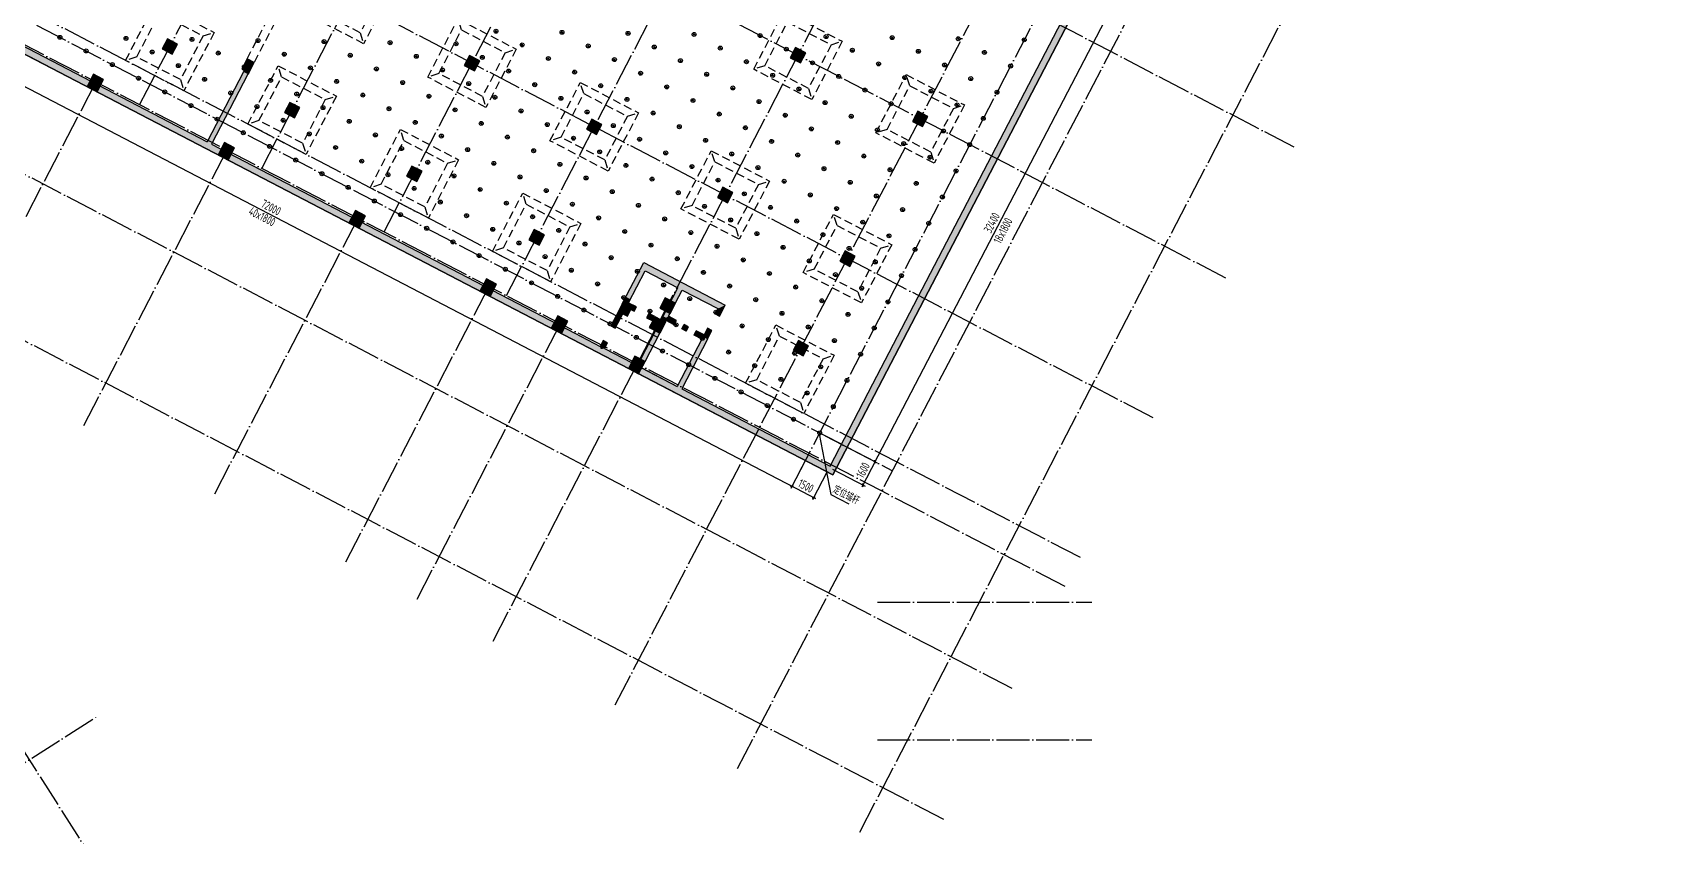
# Model space of a CAD drawing. Extents: x -190030 to 1780958, y -2186385 to 288330.
# Drawn here: x -60274 to 39815, y 154425 to 203376 of the extents above; entities that cross this region are included whole.
import ezdxf

# ---------------------------------------------------------------- set-up
doc = ezdxf.new("R2010")
doc.units = 0
doc.header["$LTSCALE"] = 1000
doc.header["$MEASUREMENT"] = 0
doc.linetypes.add('DASHED', pattern=[0.75, 0.5, -0.25])
doc.linetypes.add('DOTE', pattern=[2.42, 2, -0.2, 0.02, -0.2])
for name, color, linetype in [('05-填充_天正', 26, 'Continuous'), ('A_AXIS-轴线', 1, 'DOTE'), ('A_STR-砼墙', 51, 'Continuous'), ('BEAM_SE', 144, 'DASHED'), ('COLU', 7, 'Continuous'), ('COLU_HATCH', 251, 'Continuous'), ('DIM', 3, 'Continuous'), ('DOTE', 4, 'DOTE'), ('jc', 5, 'Continuous'), ('s-base', 60, 'Continuous'), ('TEXT', 7, 'Continuous'), ('锚杆', 6, 'Continuous')]:
    doc.layers.add(name, color=color, linetype=linetype)
doc.styles.add('TSSD_Dimension', font='Tssdeng.shx', dxfattribs={"width": 0.7, "bigfont": 'hztxt.shx'})
doc.styles.add('TSSD_Rein', font='tssdeng.shx', dxfattribs={"width": 0.7, "bigfont": 'hztxt.shx'})
doc.dimstyles.new('TSSD_150_150', dxfattribs={"dimtxt": 525, "dimasz": 150, "dimexe": 150, "dimexo": 375, "dimgap": 150, "dimtad": 1, "dimdec": 0, "dimzin": 0, "dimdsep": 46, "dimtxsty": 'TSSD_Dimension', "dimblk": 'ARCHTICK', "dimblk1": 'ARCHTICK', "dimblk2": 'ARCHTICK', "dimcen": 0, "dimdle": 150, "dimclrt": 7, "dimadec": 0, "dimazin": 0, "dimtfac": 1, "dimtdec": 0, "dimtix": 1, "dimtmove": 2, "dimatfit": 3, "dimfxl": 1, "dimtolj": 1, "dimtzin": 0, "dimarcsym": 0})

# ---------------------------------------------------------------- blocks, each defined once
blk = doc.blocks.new('104 轴线')
for p, q in [((-162502, 81623), (-103332, 195290)), ((-155052, 77745), (-95881, 191411)), ((-147601, 73866), (-88430, 187532)), ((-140150, 69987), (-80979, 183654)), ((-113685, 111729), (-249575, 182469)), ((-117841, 103746), (-253731, 174486)), ((-184044, 114309), (-154686, 170705)), ((-176593, 110430), (-147235, 166826)), ((-122274, 95231), (-258164, 165971)), ((-169142, 106551), (-139784, 162948)), ((-161691, 102673), (-132333, 159069)), ((-126707, 86715), (-262597, 157455)), ((-127630, 84941), (-263520, 155681)), ((-130863, 78732), (-266753, 149472)), ((-135018, 70749), (-270908, 141489)), ((-186705, 115694), (-195499, 98801)), ((-178722, 111538), (-187516, 94645)), ((-170739, 107382), (-179533, 90489)), ((-209580, 103972), (-134205, -14530)), ((-162756, 103227), (-171550, 86333)), ((-158410, 100964), (-167204, 84071)), ((-139073, 84000), (-126000, 84000)), ((-139073, 84000), (-126000, 84000)), ((-229411, 49813), (-186547, 77078)), ((-139073, 75600), (-126000, 75600))]:
    blk.add_line(p, q)
blk = doc.blocks.new('A$C40850C3D')
at = {"layer": 's-base', "color": 8, "linetype": 'DASHED'}
for p, q in [((-1500, 1500), (-2000, 2000)), ((1500, 1500), (2000, 2000)), ((-1500, -1500), (-2000, -2000)), ((1500, -1500), (2000, -2000))]:
    blk.add_line(p, q, dxfattribs=at)
for points in [[(2000, 2000), (2000, -2000), (-2000, -2000), (-2000, 2000)], [(1500, 1500), (1500, -1500), (-1500, -1500), (-1500, 1500)]]:
    blk.add_lwpolyline(points, close=True, dxfattribs=at)
blk = doc.blocks.new('zhu1')
at = {"layer": 'COLU_HATCH'}
for points in [[(-67547, 58908), (-66926, 58585), (-66602, 59206), (-67223, 59529)], [(-49136, 57892), (-48515, 57569), (-48191, 58189), (-48812, 58513)], [(-29269, 58373), (-28648, 58049), (-28325, 58670), (-28946, 58994)], [(-72124, 56612), (-71503, 56289), (-71110, 57043), (-71731, 57366)], [(-60096, 55029), (-59475, 54706), (-59152, 55327), (-59772, 55650)], [(-21818, 54494), (-21197, 54171), (-20874, 54792), (-21495, 55115)], [(-41685, 54013), (-41064, 53690), (-40741, 54311), (-41361, 54634)], [(-64141, 52456), (-63520, 52133), (-63127, 52887), (-63748, 53210)], [(-52645, 51150), (-52024, 50827), (-51701, 51448), (-52322, 51771)], [(-33702, 49857), (-33081, 49534), (-32757, 50155), (-33378, 50478)], [(-56158, 48301), (-55537, 47977), (-55144, 48731), (-55765, 49054)], [(-45194, 47272), (-44573, 46949), (-44250, 47569), (-44871, 47893)], [(-26251, 45979), (-25630, 45655), (-25307, 46276), (-25927, 46600)], [(-48175, 44145), (-47554, 43822), (-47161, 44576), (-47782, 44899)], [(-37211, 43116), (-36590, 42793), (-36267, 43414), (-36888, 43737)], [(-43828, 41882), (-43207, 41559), (-42815, 42313), (-43436, 42636)], [(-29090, 40524), (-28469, 40200), (-28146, 40821), (-28767, 41144)], [(-39127, 39435), (-38506, 39112), (-38114, 39866), (-38735, 40189)]]:
    blk.add_hatch(color=8, dxfattribs=at).paths.add_polyline_path(points)
at = {"layer": 'A_STR-砼墙', "color": 8}
for p, q in [((-24227, 38496), (-4440, 76507)), ((-23872, 38311), (-4016, 76455)), ((-91443, 66669), (-64850, 52826)), ((-90966, 66871), (-64799, 53250)), ((-62373, 58300), (-62696, 57679)), ((-61947, 58078), (-62373, 58300)), ((-62270, 57457), (-61947, 58078)), ((-62582, 57509), (-64799, 53250)), ((-62316, 57370), (-64533, 53111)), ((-62696, 57679), (-62536, 57596)), ((-62536, 57596), (-62582, 57509)), ((-62270, 57457), (-62316, 57370)), ((-64533, 53111), (-42402, 41591)), ((-64850, 52826), (-42586, 41236)), ((-39441, 43488), (-38195, 45883)), ((-39129, 43438), (-38113, 45390)), ((-38195, 45883), (-35799, 44636)), ((-38113, 45390), (-36117, 44351)), ((-37018, 42621), (-36117, 44351)), ((-36682, 42615), (-35851, 44212)), ((-35851, 44212), (-33678, 43081)), ((-35799, 44636), (-33227, 43297)), ((-39742, 42912), (-39280, 43799)), ((-39511, 43355), (-39441, 43488)), ((-39395, 43577), (-38841, 43288)), ((-39129, 43438), (-39014, 43660)), ((-38641, 43184), (-38841, 43288)), ((-38780, 42918), (-38641, 43184)), ((-33678, 43081), (-33840, 42770)), ((-33573, 42632), (-33227, 43297)), ((-39742, 42912), (-40203, 42025)), ((-39937, 41886), (-39476, 42773)), ((-39476, 42773), (-39742, 42912)), ((-39742, 42912), (-39187, 42623)), ((-39187, 42623), (-38979, 43022)), ((-38979, 43022), (-38780, 42918)), ((-37887, 42792), (-38026, 42526)), ((-38026, 42526), (-37649, 42329)), ((-37510, 42595), (-37887, 42792)), ((-37649, 42329), (-37856, 41930)), ((-37510, 42595), (-37133, 42399)), ((-36867, 42261), (-37213, 41595)), ((-37133, 42399), (-37018, 42621)), ((-36867, 42261), (-36821, 42349)), ((-36867, 42261), (-36867, 42261)), ((-36337, 42098), (-36821, 42349)), ((-36199, 42364), (-36682, 42615)), ((-36337, 42098), (-36199, 42364)), ((-35867, 41853), (-35729, 42119)), ((-35463, 41981), (-35729, 42119)), ((-33840, 42770), (-33573, 42632)), ((-42586, 41236), (-41035, 40428)), ((-42402, 41591), (-40850, 40783)), ((-40665, 41138), (-40850, 40783)), ((-40399, 40999), (-40665, 41138)), ((-40203, 42025), (-39937, 41886)), ((-38380, 40004), (-37479, 41734)), ((-38114, 39866), (-37213, 41595)), ((-37856, 41930), (-37346, 41665)), ((-37479, 41734), (-37213, 41595)), ((-37346, 41665), (-37213, 41595)), ((-34648, 41218), (-36148, 38335)), ((-34312, 41213), (-35882, 38197)), ((-35601, 41714), (-35867, 41853)), ((-35601, 41714), (-35463, 41981)), ((-35131, 41470), (-34993, 41736)), ((-34648, 41218), (-35131, 41470)), ((-34509, 41484), (-34993, 41736)), ((-34301, 41883), (-34509, 41484)), ((-34312, 41213), (-34035, 41745)), ((-34035, 41745), (-34301, 41883)), ((-41035, 40428), (-36200, 37911)), ((-40584, 40644), (-40399, 40999)), ((-40584, 40644), (-38942, 39790)), ((-38321, 39467), (-36148, 38335)), ((-35882, 38197), (-26835, 33487)), ((-26835, 33487), (-24227, 38496)), ((-26665, 32947), (-23872, 38311)), ((-36200, 37911), (-26665, 32947))]:
    blk.add_line(p, q, dxfattribs=at)
at = {"layer": 'COLU', "color": 8}
for points in [[(-67547, 58908), (-66926, 58585), (-66602, 59206), (-67223, 59529)], [(-49136, 57892), (-48515, 57569), (-48191, 58189), (-48812, 58513)], [(-29269, 58373), (-28648, 58049), (-28325, 58670), (-28946, 58994)], [(-72124, 56612), (-71503, 56289), (-71110, 57043), (-71731, 57366)], [(-60096, 55029), (-59475, 54706), (-59152, 55327), (-59772, 55650)], [(-21818, 54494), (-21197, 54171), (-20874, 54792), (-21495, 55115)], [(-41685, 54013), (-41064, 53690), (-40741, 54311), (-41361, 54634)], [(-64141, 52456), (-63520, 52133), (-63127, 52887), (-63748, 53210)], [(-52645, 51150), (-52024, 50827), (-51701, 51448), (-52322, 51771)], [(-33702, 49857), (-33081, 49534), (-32757, 50155), (-33378, 50478)], [(-56158, 48301), (-55537, 47977), (-55144, 48731), (-55765, 49054)], [(-45194, 47272), (-44573, 46949), (-44250, 47569), (-44871, 47893)], [(-26251, 45979), (-25630, 45655), (-25307, 46276), (-25927, 46600)], [(-48175, 44145), (-47554, 43822), (-47161, 44576), (-47782, 44899)], [(-37211, 43116), (-36590, 42793), (-36267, 43414), (-36888, 43737)], [(-43828, 41882), (-43207, 41559), (-42815, 42313), (-43436, 42636)], [(-29090, 40524), (-28469, 40200), (-28146, 40821), (-28767, 41144)], [(-39127, 39435), (-38506, 39112), (-38114, 39866), (-38735, 40189)]]:
    blk.add_lwpolyline(points, close=True, dxfattribs=at)
blk = doc.blocks.new('maogan1')
at = {"layer": '锚杆'}
for p, q in [((-1382074, -58863), (-1381931, -58863)), ((-1382052, -58863), (-1381929, -58863)), ((-1382000, -58920), (-1382000, -58800))]:
    blk.add_line(p, q, dxfattribs=at)
blk.add_circle((-1382000, -58863), 120, dxfattribs=at)
blk = doc.blocks.new('_ArchTick')
at = {"color": 0, "linetype": 'ByBlock', "const_width": 0.4}
blk.add_lwpolyline([(-0.5, -0.5), (0.5, 0.5)], dxfattribs=at)
blk = doc.blocks.new('*D289')
at = {"layer": 'Defpoints', "color": 0, "transparency": 16777216}
for p in [(-11138, 178384), (-11877, 176964), (-9687, 175824)]:
    blk.add_point(p, dxfattribs=at)
at = {"layer": 'DIM', "color": 0, "lineweight": -2, "transparency": 16777216}
for p, q in [((-10806, 178210), (-8815, 177174)), ((-8879, 177376), (-9756, 175691)), ((-11544, 176791), (-9553, 175755))]:
    blk.add_line(p, q, dxfattribs=at)
at = {"layer": 'DIM', "color": 0, "lineweight": -2, "transparency": 16777216, "xscale": 150, "yscale": 150, "zscale": 150}
for p, rotation in [((-8948, 177243), 62.49998614641404), ((-9687, 175824), 242.499986146414)]:
    blk.add_blockref('_ArchTick', p, dxfattribs=dict(at, rotation=rotation))
at = {"layer": 'DIM', "color": 7, "transparency": 16777216, "insert": (-9683, 176724), "char_height": 525, "attachment_point": 5, "rotation": 62.49999, "style": 'TSSD_Dimension'}
blk.add_mtext('\\A1;1600', dxfattribs=at)
blk = doc.blocks.new('*D210')
at = {"layer": 'Defpoints', "color": 0, "transparency": 16777216}
for p in [(2639, 207738), (-12321, 178999), (-8948, 177243)]:
    blk.add_point(p, dxfattribs=at)
at = {"layer": 'DIM', "color": 0, "lineweight": -2, "transparency": 16777216}
for p, q in [((2972, 207565), (6146, 205913)), ((6082, 206115), (-9017, 177110)), ((-11989, 178826), (-8815, 177174))]:
    blk.add_line(p, q, dxfattribs=at)
at = {"layer": 'DIM', "color": 0, "lineweight": -2, "transparency": 16777216, "xscale": 150, "yscale": 150, "zscale": 150}
for p, rotation in [((6013, 205982), 62.49998614641404), ((-8948, 177243), 242.499986146414)]:
    blk.add_blockref('_ArchTick', p, dxfattribs=dict(at, rotation=rotation))
at = {"layer": 'DIM', "color": 7, "transparency": 16777216, "insert": (-1833, 191803), "char_height": 525, "attachment_point": 5, "rotation": 62.49999, "style": 'TSSD_Dimension'}
blk.add_mtext('\\A1;32400', dxfattribs=at)
blk = doc.blocks.new('*D211')
at = {"layer": 'Defpoints', "color": 0, "transparency": 16777216}
for p in [(-13014, 177669), (-11684, 176976), (-14015, 175746)]:
    blk.add_point(p, dxfattribs=at)
at = {"layer": 'DIM', "color": 0, "lineweight": -2, "transparency": 16777216}
for p, q in [((-13187, 177336), (-14084, 175612)), ((-11857, 176644), (-12754, 174920)), ((-12552, 174984), (-14148, 175815))]:
    blk.add_line(p, q, dxfattribs=at)
at = {"layer": 'DIM', "color": 0, "lineweight": -2, "transparency": 16777216, "xscale": 150, "yscale": 150, "zscale": 150}
for p, rotation in [((-14015, 175746), 152.4999861478323), ((-12685, 175053), 332.4999861478323)]:
    blk.add_blockref('_ArchTick', p, dxfattribs=dict(at, rotation=rotation))
at = {"layer": 'DIM', "color": 7, "transparency": 16777216, "insert": (-13160, 175765), "char_height": 525, "attachment_point": 5, "rotation": 332.49999, "style": 'TSSD_Dimension'}
blk.add_mtext('\\A1;1500', dxfattribs=at)
blk = doc.blocks.new('*D288')
at = {"layer": 'Defpoints', "color": 0, "transparency": 16777216}
for p in [(-76186, 212245), (-77880, 208991), (-13014, 177669)]:
    blk.add_point(p, dxfattribs=at)
at = {"layer": 'DIM', "color": 0, "lineweight": -2, "transparency": 16777216}
for p, q in [((-76359, 211913), (-77949, 208858)), ((-13882, 175676), (-78013, 209061)), ((-13187, 177336), (-14084, 175612))]:
    blk.add_line(p, q, dxfattribs=at)
at = {"layer": 'DIM', "color": 0, "lineweight": -2, "transparency": 16777216, "xscale": 150, "yscale": 150, "zscale": 150}
for p, rotation in [((-77880, 208991), 152.4999861478323), ((-14015, 175746), 332.4999861478323)]:
    blk.add_blockref('_ArchTick', p, dxfattribs=dict(at, rotation=rotation))
at = {"layer": 'DIM', "color": 7, "transparency": 16777216, "insert": (-45757, 192734), "char_height": 525, "attachment_point": 5, "rotation": 332.49999, "style": 'TSSD_Dimension'}
blk.add_mtext('\\A1;72000', dxfattribs=at)

msp = doc.modelspace()

# ---------------------------------------------------------------- hatches: boundary and pattern name
at = {"layer": '05-填充_天正'}
for points in [[(-9076.3, 181985.3), (-8721.5, 181800.6), (11135.1, 219944.8), (10898.6, 220067.9), (10711.1, 219996.5)], [(-76115.7, 210367.3), (-76292.1, 210158.4), (-49699.5, 196315.2), (-49576.4, 196551.8), (-49647.8, 196739.3), (-75814.6, 210360.9)], [(-47119.3, 200946.9), (-46796, 201567.8), (-47221.8, 201789.5), (-47545, 201168.6)], [(-47164.7, 200859.7), (-47430.8, 200998.2), (-49647.8, 196739.3), (-49576.4, 196551.8), (-49381.7, 196600.8)], [(-47119.3, 200946.9), (-47385.4, 201085.4), (-47430.8, 200998.2), (-47164.7, 200859.7)], [(-49576.4, 196551.8), (-49699.5, 196315.2), (-27435.5, 184725.3), (-27250.8, 185080.1), (-49381.7, 196600.8)], [(-24290.6, 186977.6), (-24024.4, 186839.1), (-22962.4, 188879.2), (-23043.8, 189372.6)], [(-23043.8, 189372.6), (-22962.4, 188879.2), (-20966.3, 187840.1), (-20771.7, 187889.1), (-20648.6, 188125.7)], [(-24590.7, 186401.1), (-23978.3, 186927.8), (-23862.8, 187149.6), (-24128.9, 187288.1)], [(-21689.3, 186018.1), (-21531.3, 186105), (-20700.2, 187701.6), (-20771.7, 187889.1), (-20966.3, 187840.1), (-21866.7, 186110.4)], [(-20771.7, 187889.1), (-20700.2, 187701.6), (-18527, 186570.3), (-18076.2, 186786.6), (-20648.6, 188125.7)], [(-24590.7, 186401.1), (-25052.4, 185514.2), (-24786.3, 185375.7), (-24324.6, 186262.6)], [(-23978.3, 186927.8), (-24590.7, 186401.1), (-24036, 186112.3), (-23689.6, 186777.6)], [(-24093.7, 186706.1), (-24024.4, 186839.1), (-24290.6, 186977.6), (-24359.8, 186844.6)], [(-23828.2, 186511.5), (-23628.6, 186407.6), (-23490.1, 186673.7), (-23689.6, 186777.6)], [(-22359.1, 186084.9), (-22736.1, 186281.2), (-22874.6, 186015.1), (-22497.7, 185818.8)], [(-18527, 186570.3), (-18688.6, 186259.8), (-18422.5, 186121.3), (-18076.2, 186786.6)], [(-23228.9, 183493.7), (-22962.8, 183355.2), (-22062.4, 185084.9), (-22328.5, 185223.4)], [(-22359.1, 186084.9), (-22705.4, 185419.7), (-22195.4, 185154.2), (-21964.5, 185597.7), (-21982.1, 185888.7)], [(-21964.5, 185597.7), (-22195.4, 185154.2), (-22062.4, 185084.9), (-21716, 185750.2)], [(-21964.5, 185597.7), (-21716, 185750.2), (-21669.9, 185838.9), (-21689.3, 186018.1), (-21866.7, 186110.4), (-21982.1, 185888.7)], [(-21048, 185853.4), (-21531.3, 186105), (-21689.3, 186018.1), (-21669.9, 185838.9), (-21186.5, 185587.3)], [(-20311.8, 185470.1), (-20577.9, 185608.6), (-20716.4, 185342.5), (-20450.3, 185204)], [(-19338.7, 184794.5), (-19358.1, 184973.7), (-19841.7, 185225.4), (-19980.2, 184959.3), (-19496.7, 184707.6)], [(-19161.3, 184702.1), (-18884.3, 185234.3), (-19150.4, 185372.8), (-19358.1, 184973.7), (-19338.7, 184794.5)], [(-27250.8, 185080.1), (-27435.5, 184725.3), (-25883.6, 183917.4), (-25671.8, 184107.8), (-25698.9, 184272.2)], [(-25432.8, 184133.7), (-25248, 184488.7), (-25514.1, 184627.2), (-25698.9, 184272.2), (-25671.8, 184107.8)], [(-19338.7, 184794.5), (-19496.7, 184707.6), (-20997.4, 181824.8), (-20925.9, 181637.2), (-20731.3, 181686.3), (-19161.3, 184702.1)], [(-25671.8, 184107.8), (-25883.6, 183917.4), (-21049, 181400.7), (-20925.9, 181637.2), (-20997.4, 181824.8), (-25432.8, 184133.7)], [(-20925.9, 181637.2), (-21049, 181400.7), (-11513.7, 176436.9), (-11683.8, 176976.4), (-20731.3, 181686.3)], [(-11683.8, 176976.4), (-11513.7, 176436.9), (-8721.5, 181800.6), (-9076.3, 181985.3)]]:
    msp.add_hatch(color=8, dxfattribs=at).paths.add_polyline_path(points)

# ---------------------------------------------------------------- linework, layer by layer
at = {"layer": 'A_STR-砼墙', "color": 8}
for p, q in [((-9076.3, 181985.3), (10711.1, 219996.5)), ((-8721.5, 181800.6), (11135.1, 219944.8)), ((-75814.6, 210360.9), (-49647.8, 196739.3)), ((-76292.1, 210158.4), (-49699.5, 196315.2)), ((-47221.8, 201789.5), (-47545, 201168.6)), ((-46796, 201567.8), (-47221.8, 201789.5)), ((-47119.3, 200946.9), (-46796, 201567.8)), ((-47430.8, 200998.2), (-49647.8, 196739.3)), ((-47164.7, 200859.7), (-49381.7, 196600.8)), ((-47545, 201168.6), (-47385.4, 201085.4)), ((-47385.4, 201085.4), (-47430.8, 200998.2)), ((-47119.3, 200946.9), (-47164.7, 200859.7)), ((-49699.5, 196315.2), (-27435.5, 184725.3)), ((-49381.7, 196600.8), (-27250.8, 185080.1)), ((-24290.6, 186977.6), (-23043.8, 189372.6)), ((-23043.8, 189372.6), (-20648.6, 188125.7)), ((-23978.3, 186927.8), (-22962.4, 188879.2)), ((-22962.4, 188879.2), (-20966.3, 187840.1)), ((-24590.7, 186401.1), (-24128.9, 187288.1)), ((-21866.7, 186110.4), (-20966.3, 187840.1)), ((-21531.3, 186105), (-20700.2, 187701.6)), ((-20700.2, 187701.6), (-18527, 186570.3)), ((-20648.6, 188125.7), (-18076.2, 186786.6)), ((-24590.7, 186401.1), (-25052.4, 185514.2)), ((-24786.3, 185375.7), (-24324.6, 186262.6)), ((-24324.6, 186262.6), (-24590.7, 186401.1)), ((-24590.7, 186401.1), (-24036, 186112.3)), ((-24359.8, 186844.6), (-24290.6, 186977.6)), ((-24244.4, 187066.3), (-23689.6, 186777.6)), ((-24036, 186112.3), (-23828.2, 186511.5)), ((-23978.3, 186927.8), (-23862.8, 187149.6)), ((-23828.2, 186511.5), (-23628.6, 186407.6)), ((-23490.1, 186673.7), (-23689.6, 186777.6)), ((-23628.6, 186407.6), (-23490.1, 186673.7)), ((-22736.1, 186281.2), (-22874.6, 186015.1)), ((-22359.1, 186084.9), (-22736.1, 186281.2)), ((-18527, 186570.3), (-18688.6, 186259.8)), ((-18688.6, 186259.8), (-18422.5, 186121.3)), ((-18422.5, 186121.3), (-18076.2, 186786.6)), ((-25052.4, 185514.2), (-24786.3, 185375.7)), ((-23228.9, 183493.7), (-22328.5, 185223.4)), ((-22874.6, 186015.1), (-22497.7, 185818.8)), ((-22497.7, 185818.8), (-22705.4, 185419.7)), ((-22705.4, 185419.7), (-22195.4, 185154.2)), ((-22359.1, 186084.9), (-21982.1, 185888.7)), ((-22328.5, 185223.4), (-22062.4, 185084.9)), ((-21716, 185750.2), (-22062.4, 185084.9)), ((-21982.1, 185888.7), (-21866.7, 186110.4)), ((-21716, 185750.2), (-21669.9, 185838.9)), ((-21716, 185750.2), (-21716, 185750.2)), ((-21186.5, 185587.3), (-21669.9, 185838.9)), ((-21048, 185853.4), (-21531.3, 186105)), ((-21186.5, 185587.3), (-21048, 185853.4)), ((-20716.4, 185342.5), (-20577.9, 185608.6)), ((-20450.3, 185204), (-20716.4, 185342.5)), ((-20311.8, 185470.1), (-20577.9, 185608.6)), ((-20450.3, 185204), (-20311.8, 185470.1)), ((-19980.2, 184959.3), (-19841.7, 185225.4)), ((-19358.1, 184973.7), (-19841.7, 185225.4)), ((-19150.4, 185372.8), (-19358.1, 184973.7)), ((-19161.3, 184702.1), (-18884.3, 185234.3)), ((-18884.3, 185234.3), (-19150.4, 185372.8)), ((-27435.5, 184725.3), (-25883.6, 183917.4)), ((-27250.8, 185080.1), (-25698.9, 184272.2)), ((-25514.1, 184627.2), (-25698.9, 184272.2)), ((-25248, 184488.7), (-25514.1, 184627.2)), ((-25432.8, 184133.7), (-25248, 184488.7)), ((-22962.8, 183355.2), (-22062.4, 185084.9)), ((-22195.4, 185154.2), (-22062.4, 185084.9)), ((-19496.7, 184707.6), (-20997.4, 181824.8)), ((-19161.3, 184702.1), (-20731.3, 181686.3)), ((-19496.7, 184707.6), (-19980.2, 184959.3)), ((-25883.6, 183917.4), (-21049, 181400.7)), ((-25432.8, 184133.7), (-23791.5, 183279.3)), ((-23170.6, 182956.1), (-20997.4, 181824.8)), ((-21049, 181400.7), (-11513.7, 176436.9)), ((-20731.3, 181686.3), (-11683.8, 176976.4)), ((-11683.8, 176976.4), (-9076.3, 181985.3)), ((-11513.7, 176436.9), (-8721.5, 181800.6))]:
    msp.add_line(p, q, dxfattribs=at)
at = {"layer": 'BEAM_SE', "color": 8}
for p, q in [((-47221.8, 201789.5), (-44913.1, 206224.5)), ((-44487.3, 206002.9), (-46796, 201567.8))]:
    msp.add_line(p, q, dxfattribs=at)
at = {"layer": 'DIM'}
for p, q in [((-12347.2, 178949.6), (-11637.6, 175253.8)), ((-11637.6, 175253.8), (-10539, 174681.9))]:
    msp.add_line(p, q, dxfattribs=at)
at = {"layer": 'DOTE'}
for p, q in [((20623.3, 242285.2), (-13670.1, 176408.3)), ((-79379.3, 213907.6), (-7886.6, 176690.8))]:
    msp.add_line(p, q, dxfattribs=at)
at = {"layer": 'jc', "color": 8}
for points in [[(-11513.7, 176436.9), (21547.5, 239946.9)], [(-121681.4, 233786.6), (-11513.7, 176436.9)]]:
    msp.add_lwpolyline(points, close=True, dxfattribs=at)

# ---------------------------------------------------------------- block references
at = {"layer": '05-填充_天正', "color": 8, "rotation": 359.9998411280657}
msp.add_blockref('zhu1', (15151.3, 143489.5), dxfattribs=at)
at = {"layer": 'A_AXIS-轴线', "rotation": 7.036962474964308e-07}
msp.add_blockref('104 轴线', (130273.5, 84689.5), dxfattribs=at)
at = {"layer": 's-base', "color": 8, "rotation": 332.4999856375946}
for p in [(-40963.3, 205408.5), (-51923.4, 202545.9), (-33512.4, 201529.8), (-13645.6, 202010.7), (-44472.5, 198667.2), (-26061.5, 197651.1), (-6194.7, 198132), (-37021.6, 194788.5), (-18078.4, 193495.4), (-29570.7, 190909.8), (-10627.5, 189616.7), (-14136.8, 182875.4)]:
    msp.add_blockref('A$C40850C3D', p, dxfattribs=at)
at = {"layer": '锚杆', "rotation": 332.4999861478323}
for p in [(1194405.6, -382821.8), (1198430, -382887.5), (1220979.7, -382450.4), (1225004.1, -382516.1), (1229028.5, -382581.7), (1233052.9, -382647.4), (1237077.3, -382713.1), (1241101.7, -382778.8), (1245126.1, -382844.5), (1196002.3, -383653), (1200026.7, -383718.6), (1202454.4, -382953.2), (1204051, -383784.3), (1206478.8, -383018.8), (1208075.4, -383850), (1210503.2, -383084.5), (1214527.6, -383150.2), (1218552, -383215.9), (1222576.4, -383281.5), (1226600.7, -383347.2), (1230625.1, -383412.9), (1234649.5, -383478.6), (1238673.9, -383544.2), (1242698.3, -383609.9), (1246722.7, -383675.6), (1249150.4, -382910.1), (1250747.1, -383741.3), (1253174.8, -382975.8), (1197598.9, -384484.1), (1201623.3, -384549.8), (1205647.7, -384615.5), (1209672, -384681.1), (1212099.8, -383915.7), (1213696.4, -384746.8), (1216124.2, -383981.3), (1217720.8, -384812.5), (1220148.6, -384047), (1221745.2, -384878.2), (1224173, -384112.7), (1228197.4, -384178.4), (1232221.7, -384244), (1236246.1, -384309.7), (1240270.5, -384375.4), (1244294.9, -384441.1), (1248319.3, -384506.8), (1252343.7, -384572.4), (1199195.5, -385315.3), (1203219.9, -385380.9), (1207244.3, -385446.6), (1211268.7, -385512.3), (1215293.1, -385578), (1219317.4, -385643.6), (1223341.8, -385709.3), (1225769.6, -384943.8), (1227366.2, -385775), (1229794, -385009.5), (1231390.6, -385840.7), (1233818.4, -385075.2), (1235415, -385906.3), (1237842.7, -385140.9), (1241867.1, -385206.5), (1245891.5, -385272.2), (1249915.9, -385337.9), (1200792.1, -386146.4), (1204816.5, -386212.1), (1208840.9, -386277.8), (1212865.3, -386343.4), (1216889.7, -386409.1), (1220914.1, -386474.8), (1224938.4, -386540.5), (1228962.8, -386606.1), (1232987.2, -386671.8), (1237011.6, -386737.5), (1239439.4, -385972), (1241036, -386803.2), (1243463.8, -386037.7), (1245060.4, -386868.8), (1247488.1, -386103.4), (1251512.5, -386169), (1202388.7, -386977.5), (1203985.4, -387808.7), (1206413.1, -387043.2), (1208009.7, -387874.4), (1210437.5, -387108.9), (1214461.9, -387174.6), (1218486.3, -387240.3), (1222510.7, -387305.9), (1226535.1, -387371.6), (1230559.4, -387437.3), (1234583.8, -387503), (1238608.2, -387568.6), (1242632.6, -387634.3), (1246657, -387700), (1249084.8, -386934.5), (1250681.4, -387765.7), (1205582, -388639.8), (1209606.4, -388705.5), (1212034.1, -387940), (1213630.8, -388771.2), (1216058.5, -388005.7), (1217655.1, -388836.9), (1220082.9, -388071.4), (1221679.5, -388902.5), (1224107.3, -388137.1), (1228131.7, -388202.8), (1232156.1, -388268.4), (1236180.5, -388334.1), (1240204.8, -388399.8), (1244229.2, -388465.5), (1248253.6, -388531.1), (1207178.6, -389471), (1211203, -389536.7), (1215227.4, -389602.3), (1219251.8, -389668), (1223276.1, -389733.7), (1225703.9, -388968.2), (1227300.5, -389799.4), (1229728.3, -389033.9), (1231324.9, -389865.1), (1233752.7, -389099.6), (1237777.1, -389165.3), (1241801.5, -389230.9), (1245825.8, -389296.6), (1249850.2, -389362.3), (1208775.2, -390302.1), (1212799.6, -390367.8), (1216824, -390433.5), (1220848.4, -390499.2), (1224872.8, -390564.8), (1228897.2, -390630.5), (1232921.5, -390696.2), (1235349.3, -389930.7), (1236945.9, -390761.9), (1239373.7, -389996.4), (1240970.3, -390827.6), (1243398.1, -390062.1), (1244994.7, -390893.2), (1247422.5, -390127.8), (1210371.8, -391133.3), (1214396.2, -391199), (1218420.6, -391264.6), (1222445, -391330.3), (1226469.4, -391396), (1230493.8, -391461.7), (1234518.2, -391527.3), (1238542.5, -391593), (1242566.9, -391658.7), (1246591.3, -391724.4), (1249019.1, -390958.9), (1211968.5, -391964.4), (1213565.1, -392795.6), (1215992.8, -392030.1), (1217589.5, -392861.3), (1220017.2, -392095.8), (1224041.6, -392161.5), (1228066, -392227.1), (1232090.4, -392292.8), (1236114.8, -392358.5), (1240139.2, -392424.2), (1244163.6, -392489.8), (1248187.9, -392555.5), (1215161.7, -393626.7), (1219186.1, -393692.4), (1221613.9, -392926.9), (1223210.5, -393758.1), (1225638.2, -392992.6), (1227234.9, -393823.8), (1229662.6, -393058.3), (1231259.2, -393889.4), (1233687, -393124), (1237711.4, -393189.6), (1241735.8, -393255.3), (1245760.2, -393321), (1216758.3, -394457.9), (1220782.7, -394523.6), (1224807.1, -394589.2), (1228831.5, -394654.9), (1232855.9, -394720.6), (1235283.6, -393955.1), (1236880.2, -394786.3), (1239308, -394020.8), (1240904.6, -394851.9), (1243332.4, -394086.5), (1247356.8, -394152.1), (1218354.9, -395289), (1222379.3, -395354.7), (1226403.7, -395420.4), (1230428.1, -395486.1), (1234452.5, -395551.7), (1238476.9, -395617.4), (1242501.3, -395683.1), (1244929, -394917.6), (1246525.6, -395748.8), (1219951.6, -396120.2), (1223975.9, -396185.9), (1228000.3, -396251.5), (1232024.7, -396317.2), (1236049.1, -396382.9), (1240073.5, -396448.6), (1244097.9, -396514.2), (1221548.2, -396951.3), (1223144.8, -397782.5), (1225572.6, -397017), (1227169.2, -397848.1), (1229596.9, -397082.7), (1231193.6, -397913.8), (1233621.3, -397148.4), (1237645.7, -397214), (1241670.1, -397279.7), (1245694.5, -397345.4), (1224741.4, -398613.6), (1228765.8, -398679.3), (1232790.2, -398745), (1235218, -397979.5), (1236814.6, -398810.6), (1239242.3, -398045.2), (1240839, -398876.3), (1243266.7, -398110.9), (1226338, -399444.8), (1230362.4, -399510.4), (1234386.8, -399576.1), (1238411.2, -399641.8), (1242435.6, -399707.5), (1244863.3, -398942), (1227934.7, -400275.9), (1231959, -400341.6), (1235983.4, -400407.3), (1240007.8, -400472.9), (1244032.2, -400538.6), (1229531.3, -401107.1), (1233555.7, -401172.7), (1237580, -401238.4), (1241604.4, -401304.1), (1231127.9, -401938.2), (1232724.5, -402769.4), (1235152.3, -402003.9), (1236748.9, -402835), (1239176.7, -402069.6), (1240773.3, -402900.7), (1243201, -402135.2), (1234321.1, -403600.5), (1238345.5, -403666.2), (1242369.9, -403731.9), (1235917.7, -404431.7), (1239942.1, -404497.3), (1237514.4, -405262.8), (1241538.8, -405328.5), (1239111, -406093.9), (1240707.6, -406925.1)]:
    msp.add_blockref('maogan1', p, dxfattribs=at)

# ---------------------------------------------------------------- texts
at = {"layer": 'TEXT', "style": 'TSSD_Rein', "width": 0.7}
for s, height, rotation, p in [('40x1800', 525, 332.499986, (-47172.2, 192339.8)), ('18x1800', 525, 62.499986, (-1292.1, 190474.2)), ('定位锚杆', 450, 332.499986, (-11568.3, 175386.9))]:
    msp.add_text(s, height=height, rotation=rotation, dxfattribs=at).set_placement(p)

# ---------------------------------------------------------------- dimensions: what is measured, and where the dimension line sits
at = {"layer": 'DIM'}
for base, p1, p2, angle, picture, middle in [((-77879.9, 208991.4), (-13013.9, 177668.9), (-76186.1, 212245.3), 332.499986, '*D288', (-45757, 192734.4)), ((-8947.9, 177243.2), (2639.4, 207738.5), (-12321.3, 178999.3), 62.499986, '*D210', (-1833.4, 191803.3)), ((-9686.5, 175824.3), (-11138.5, 178383.6), (-11876.8, 176964.5), 62.499986, '*D289', (-9683.1, 176724.2)), ((-14015.1, 175745.5), (-11683.8, 176976.4), (-13013.9, 177668.9), 332.499986, '*D211', (-13159.6, 175765.2))]:
    dim = msp.add_linear_dim(base=base, p1=p1, p2=p2, angle=angle, dimstyle='TSSD_150_150', dxfattribs=at)
    dim.commit()
    dim.dimension.update_dxf_attribs({"geometry": picture, "text_midpoint": middle})

doc.saveas('drawing.dxf')
